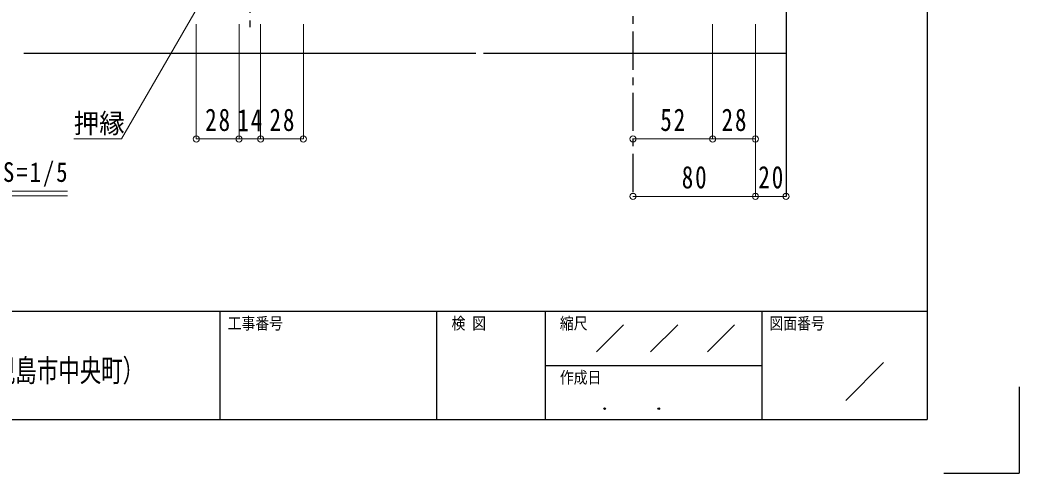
# Model space of a CAD drawing. Units: millimetres at full size, sheet at 1:5. Extents: x -1050 to 1050, y -742 to 742.
# Drawn here: x 398 to 1050, y -742 to -447 of the extents above; entities that cross this region are included whole.
import ezdxf
from ezdxf.enums import TextEntityAlignment as Align

# ---------------------------------------------------------------- set-up
doc = ezdxf.new("R2010")
doc.units = ezdxf.units.MM
doc.header["$LTSCALE"] = 5
doc.linetypes.add('CHAIN1', pattern=[8, 5, -1, 1, -1])
for name, color, linetype in [('0-0_通り芯', 7, 'CHAIN1'), ('0-1_躯体', 134, 'Continuous'), ('1-4_印刷位置ライン', 7, 'Continuous'), ('1-5_図枠1_1', 7, 'Continuous')]:
    doc.layers.add(name, color=color, linetype=linetype)
doc.layers.add('0-3_寸法', color=54, linetype='Continuous', lineweight=20)
doc.layers.add('0-9_文字', color=3, linetype='Continuous', lineweight=20)
doc.styles.add('ＭＳ ゴシック', font='')
doc.styles.add('ＭＳ 明朝', font='')
doc.styles.get('ＭＳ ゴシック').set_extended_font_data('MS Gothic')
doc.styles.get('ＭＳ 明朝').set_extended_font_data('MS Mincho')

# ---------------------------------------------------------------- blocks, each defined once
blk = doc.blocks.new('dimension_origin')
at = {"color": 0, "linetype": 'Continuous', "lineweight": -2}
blk.add_circle((0, 0), 1.25, dxfattribs=at)

msp = doc.modelspace()

# ---------------------------------------------------------------- linework, layer by layer
at = {"layer": '0-0_通り芯'}
for p, q in [((798.02, -174.052), (798.02, -561.793)), ((548.02, -216.966), (548.02, -451.324))]:
    msp.add_line(p, q, dxfattribs=at)
at = {"layer": '0-1_躯体'}
for p, q in [((898.02, -136.108), (898.02, -561.793)), ((400.52, -468.293), (695.52, -468.293)), ((700.52, -468.293), (898.02, -468.293))]:
    msp.add_line(p, q, dxfattribs=at)
at = {"layer": '0-3_寸法'}
for p, q in [((513.02, -524.293), (513.02, -449.293)), ((541.02, -524.293), (541.02, -449.293)), ((555.02, -524.293), (555.02, -449.293)), ((583.02, -524.293), (583.02, -449.293)), ((850.02, -524.293), (850.02, -449.293)), ((878.02, -561.793), (878.02, -449.293)), ((513.02, -524.293), (541.02, -524.293)), ((541.02, -524.293), (555.02, -524.293)), ((583.02, -524.293), (555.02, -524.293)), ((555.02, -524.293), (583.02, -524.293)), ((850.02, -524.293), (798.02, -524.293)), ((850.02, -524.293), (878.02, -524.293)), ((878.02, -561.793), (798.02, -561.793)), ((878.02, -561.793), (898.02, -561.793))]:
    msp.add_line(p, q, dxfattribs=at)
msp.add_lwpolyline([(513.02, -524.293), (541.02, -524.293), (555.02, -524.293)], dxfattribs=at)
at = {"layer": '0-9_文字'}
for p, q in [((429.008, -558.439), (309.255, -558.439)), ((429.008, -561.439), (309.255, -561.439))]:
    msp.add_line(p, q, dxfattribs=at)
msp.add_lwpolyline([(516.317, -434.293), (464.356, -524.293), (433.106, -524.293)], dxfattribs=at)
at = {"layer": '1-4_印刷位置ライン'}
for p in [(1050, -686.222), (1000.874, -742.5)]:
    msp.add_line(p, (1050, -742.5), dxfattribs=at)
at = {"layer": '1-5_図枠1_1'}
for p, q in [((990, 682.5), (990, -707.5)), ((-990, -636.793), (990, -636.793)), ((528.535, -636.793), (528.535, -707.5)), ((669.949, -636.793), (669.949, -707.5)), ((740.657, -636.793), (740.657, -707.5)), ((882.071, -636.793), (882.071, -707.5)), ((774.242, -663.308), (791.919, -645.631)), ((809.596, -663.308), (827.273, -645.631)), ((846.717, -663.308), (864.394, -645.631)), ((936.869, -695.126), (961.616, -670.379)), ((740.657, -672.146), (882.071, -672.146))]:
    msp.add_line(p, q, dxfattribs=at)
msp.add_lwpolyline([(-990, 682.5), (-990, -707.5), (990, -707.5)], dxfattribs=at)
for centre in [(779.545, -700.429), (814.899, -700.429)]:
    msp.add_circle(centre, 0.53, dxfattribs=at)

# ---------------------------------------------------------------- block references
at = {"layer": '0-3_寸法', "xscale": 1.6, "yscale": 1.6}
for p in [(513.02, -524.293), (541.02, -524.293), (555.02, -524.293), (798.02, -524.293), (850.02, -524.293), (798.02, -561.793), (878.02, -561.793)]:
    msp.add_blockref('dimension_origin', p, dxfattribs=at)
at = {"layer": '0-3_寸法', "xscale": 1.6, "yscale": 1.6, "rotation": 180}
for p in [(541.02, -524.293), (555.02, -524.293), (583.02, -524.293), (850.02, -524.293), (878.02, -524.293), (878.02, -561.793), (898.02, -561.793)]:
    msp.add_blockref('dimension_origin', p, dxfattribs=at)

# ---------------------------------------------------------------- texts
at = {"layer": '0-3_寸法', "char_height": 14.66, "attachment_point": 7, "style": 'ＭＳ ゴシック'}
for s, insert in [('\\T1.17;\\W0.75;28', (518.895, -519.293)), ('\\T1.17;\\W0.75;14', (539.895, -519.293)), ('\\T1.17;\\W0.75;28', (560.895, -519.293)), ('\\T1.17;\\W0.75;52', (815.895, -519.293)), ('\\T1.17;\\W0.75;28', (855.895, -519.293)), ('\\T1.17;\\W0.75;80', (829.895, -556.793)), ('\\T1.17;\\W0.75;20', (879.895, -556.793))]:
    msp.add_mtext(s, dxfattribs=dict(at, insert=insert))
at = {"layer": '0-9_文字', "style": 'ＭＳ ゴシック', "width": 0.95}
msp.add_text('押縁', height=12.83, dxfattribs=at).set_placement((433.106, -524.293), align=Align.BOTTOM_LEFT)
at = {"layer": '0-9_文字', "insert": (386.925, -555.439), "char_height": 12.83, "attachment_point": 7, "style": 'ＭＳ ゴシック'}
msp.add_mtext('\\T1.17;\\W0.85;S=1/5', dxfattribs=at)
at = {"layer": '1-5_図枠1_1'}
for s, height, style, width, p in [('工事番号', 7.776, 'ＭＳ 明朝', 0.85, (533.585, -650.934)), ('検 図', 7.776, 'ＭＳ 明朝', 0.85, (679.663, -650.934)), ('縮尺', 7.776, 'ＭＳ 明朝', 0.85, (750.37, -650.934)), ('図面番号', 7.776, 'ＭＳ 明朝', 0.85, (887.121, -650.934)), ('アーバン ガラス (鹿児島県鹿児島市中央町）', 14.66, 'ＭＳ ゴシック', 0.7, (192.133, -687.248)), ('作成日', 7.776, 'ＭＳ 明朝', 0.85, (750.37, -686.288))]:
    msp.add_text(s, height=height, dxfattribs=dict(at, style=style, width=width)).set_placement(p, align=Align.BOTTOM_LEFT)

doc.saveas('drawing.dxf')
